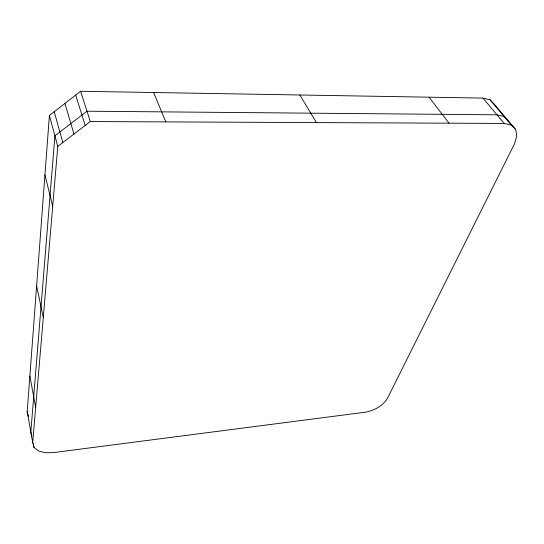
<?xml version="1.0" encoding="UTF-8"?>
<svg xmlns="http://www.w3.org/2000/svg" width="544" height="544" viewBox="0 0 544 544"><rect width="100%" height="100%" fill="white"/><g stroke="black" fill="none" stroke-linecap="round" stroke-linejoin="round"><path stroke-width="0.82" d="M27.2 411.618L49.395 115.484L80.614 91.276L482.984 98.097L490.096 99.851L494.421 104.326L515.678 129.56L516.8 136.041L514.481 143.854L387.382 398.466C382.65 406.212 374 410.632 365.276 412.209L53.305 452.622L45.002 452.724L38.345 450.894L34 447.426L32.688 442.605L27.2 411.618L28.512 416.52M32.688 442.605L57.773 146.397L49.395 115.484M57.773 146.397L90.304 121.55L504.138 123.44L511.367 125.113L515.678 129.56M508.443 120.972L504.125 116.511L496.937 114.811L86.992 111.2L54.91 135.83L30.824 432.086L31.919 436.125M490.096 99.851L511.367 125.113M482.984 98.097L504.138 123.44M429.087 97.186L449.011 123.189M299.86 94.996L316.458 122.584M153.632 92.514L165.804 121.897M80.614 91.276L90.304 121.55M75.698 95.091L85.177 125.467M64.926 103.442L73.957 134.042M54.23 111.738L62.812 142.548M44.941 174.896L52.7 206.312M36.625 285.886L43.275 317.574M29.866 376.02L35.68 407.313M33.279 443.394L34 447.426"/></g></svg>
